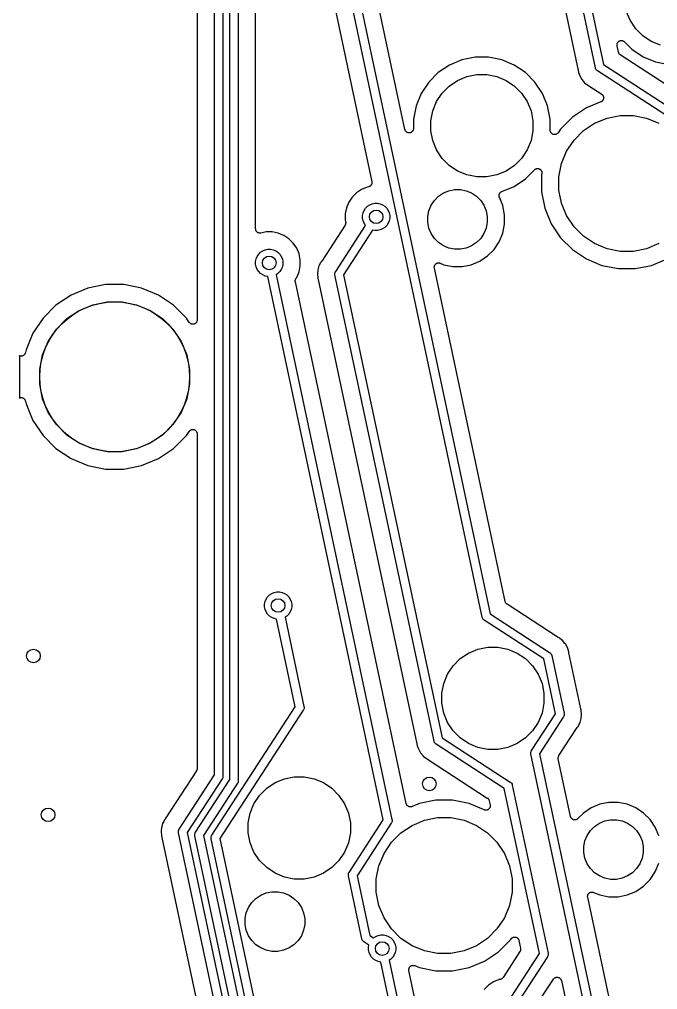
# Model space of a CAD drawing. Extents: x 59 to 2996, y -153 to 1402.
# Drawn here: x 636.23 to 654.97, y 663.05 to 691.53 of the extents above; entities that cross this region are included whole.
import ezdxf

# ---------------------------------------------------------------- set-up
doc = ezdxf.new("R2010")
doc.units = 0
doc.layers.get('0').update_dxf_attribs({"linetype": 'CONTINUOUS'})
doc.layers.add('BLACK', color=7, linetype='CONTINUOUS')

msp = doc.modelspace()

# ---------------------------------------------------------------- linework, layer by layer
at = {"color": 2, "linetype": 'Continuous'}
msp.add_circle((639.029, 681.033), 2.2, dxfattribs=at)
at = {"layer": 'BLACK', "linetype": 'Continuous'}
for points in [[(653.649, 658.651), (651.245, 669.963), (651.243, 669.969), (651.242, 669.975), (651.24, 669.993), (651.241, 669.995), (651.242, 670.018), (651.249, 670.041), (651.258, 670.058), (651.258, 670.058), (651.261, 670.063), (651.264, 670.068), (651.964, 671.145), (651.621, 672.758), (649.876, 673.891), (649.87, 673.894), (649.865, 673.898), (649.865, 673.898), (649.857, 673.904), (649.851, 673.909), (649.835, 673.928), (649.823, 673.95), (649.818, 673.967), (649.818, 673.967), (649.816, 673.973), (649.815, 673.979), (644.522, 698.883)], [(644.766, 698.936), (650.05, 674.076), (651.796, 672.942), (651.801, 672.94), (651.806, 672.936), (651.806, 672.936), (651.82, 672.924), (651.836, 672.905), (651.848, 672.884), (651.849, 672.88), (651.853, 672.867), (651.856, 672.86), (651.856, 672.854), (652.218, 671.152), (652.22, 671.147), (652.22, 671.14), (652.22, 671.14), (652.222, 671.124), (652.223, 671.122), (652.22, 671.098), (652.214, 671.074), (652.205, 671.058), (652.205, 671.058), (652.202, 671.052), (652.198, 671.047), (651.499, 669.97), (653.903, 658.658)], [(650.823, 698.557), (652.635, 690.029), (652.636, 690.027), (652.636, 690.022), (652.637, 690.016), (652.64, 689.991), (652.648, 689.968), (652.648, 689.967), (652.678, 689.873), (652.738, 689.763), (652.819, 689.668), (652.916, 689.59), (652.938, 689.579), (652.94, 689.578), (652.944, 689.575), (652.949, 689.573), (653.324, 689.329), (653.325, 689.328), (653.326, 689.328), (653.326, 689.327), (653.335, 689.32), (653.344, 689.312), (653.345, 689.312), (653.345, 689.312), (653.353, 689.302), (653.36, 689.293), (653.36, 689.293), (653.361, 689.292), (653.366, 689.282), (653.372, 689.271), (653.372, 689.271), (653.372, 689.27), (653.376, 689.259), (653.379, 689.248), (653.379, 689.247), (653.379, 689.247), (653.38, 689.235), (653.382, 689.223), (653.382, 689.222), (653.382, 689.222), (653.38, 689.21), (653.379, 689.198), (653.379, 689.198), (653.379, 689.197), (653.376, 689.186), (653.372, 689.175), (653.372, 689.174), (653.372, 689.174), (653.366, 689.163), (653.361, 689.153), (653.36, 689.152), (653.36, 689.152), (653.352, 689.143), (653.345, 689.133), (653.345, 689.133), (653.344, 689.133), (653.335, 689.125), (653.326, 689.118), (653.325, 689.117), (653.325, 689.117), (653.315, 689.111), (653.304, 689.106), (653.304, 689.105), (653.303, 689.105), (652.876, 688.928), (652.466, 688.655), (652.118, 688.306), (652.047, 688.2), (652.046, 688.199), (652.046, 688.199), (652.046, 688.199), (652.046, 688.199), (652.038, 688.189), (652.03, 688.18), (652.03, 688.18), (652.03, 688.18), (652.021, 688.172), (652.011, 688.164), (652.011, 688.164), (652.011, 688.164), (652, 688.159), (651.989, 688.153), (651.989, 688.153), (651.989, 688.153), (651.977, 688.149), (651.965, 688.146), (651.965, 688.146), (651.965, 688.146), (651.953, 688.145), (651.941, 688.144), (651.94, 688.144), (651.94, 688.144), (651.928, 688.145), (651.916, 688.146), (651.916, 688.146), (651.916, 688.146), (651.904, 688.15), (651.892, 688.154), (651.892, 688.154), (651.892, 688.154), (651.881, 688.159), (651.871, 688.165), (651.87, 688.165), (651.87, 688.165), (651.861, 688.173), (651.851, 688.181), (651.851, 688.181), (651.851, 688.181), (651.844, 688.191), (651.836, 688.2), (651.836, 688.2), (651.836, 688.201), (651.83, 688.211), (651.824, 688.222), (651.824, 688.222), (651.824, 688.222), (651.82, 688.234), (651.817, 688.246), (651.817, 688.246), (651.817, 688.246), (651.816, 688.259), (651.815, 688.271), (651.815, 688.601), (651.737, 688.989), (651.586, 689.355), (651.366, 689.684), (651.087, 689.963), (650.758, 690.183), (650.392, 690.334), (650.004, 690.412), (649.609, 690.412), (649.221, 690.334), (648.855, 690.183), (648.526, 689.963), (648.247, 689.684), (648.027, 689.355), (647.876, 688.989), (647.799, 688.601), (647.799, 688.321), (647.799, 688.319), (647.797, 688.308), (647.796, 688.296), (647.796, 688.295), (647.796, 688.295), (647.792, 688.284), (647.789, 688.273), (647.789, 688.272), (647.788, 688.271), (647.783, 688.261), (647.777, 688.251), (647.777, 688.25), (647.776, 688.249), (647.769, 688.24), (647.762, 688.231), (647.761, 688.231), (647.76, 688.23), (647.751, 688.223), (647.743, 688.216), (647.742, 688.215), (647.741, 688.215), (647.731, 688.209), (647.721, 688.204), (647.72, 688.204), (647.719, 688.203), (647.708, 688.2), (647.697, 688.197), (647.696, 688.196), (647.695, 688.196), (647.684, 688.195), (647.672, 688.194), (647.672, 688.194), (647.671, 688.194), (647.659, 688.195), (647.648, 688.196), (647.647, 688.196), (647.646, 688.197), (647.635, 688.2), (647.624, 688.203), (647.623, 688.204), (647.622, 688.204), (647.612, 688.209), (647.602, 688.215), (647.601, 688.215), (647.601, 688.216), (647.592, 688.223), (647.583, 688.23), (647.582, 688.231), (647.581, 688.231), (647.574, 688.24), (647.567, 688.249), (647.566, 688.25), (647.566, 688.251), (647.56, 688.261), (647.555, 688.271), (647.555, 688.272), (647.554, 688.273), (647.551, 688.284), (647.547, 688.295), (645.353, 698.616)], [(655.987, 688.205), (653.199, 690.016), (653.194, 690.018), (653.189, 690.022), (653.189, 690.022), (653.181, 690.028), (653.175, 690.034), (653.159, 690.053), (653.147, 690.074), (653.141, 690.092), (653.141, 690.092), (653.139, 690.098), (653.139, 690.104), (651.313, 698.693)], [(651.567, 698.701), (653.374, 690.2), (656.161, 688.39)], [(644.116, 698.35), (646.579, 686.762), (646.579, 686.761), (646.579, 686.76), (646.579, 686.76), (646.58, 686.748), (646.581, 686.736), (646.581, 686.736), (646.581, 686.735), (646.58, 686.723), (646.579, 686.711), (646.579, 686.711), (646.579, 686.711), (646.575, 686.699), (646.572, 686.688), (646.572, 686.687), (646.572, 686.687), (646.566, 686.676), (646.56, 686.666), (646.56, 686.665), (646.56, 686.665), (646.552, 686.656), (646.545, 686.647), (646.544, 686.646), (646.544, 686.646), (646.535, 686.638), (646.525, 686.631), (646.525, 686.631), (646.525, 686.63), (646.514, 686.625), (646.504, 686.619), (646.503, 686.619), (646.503, 686.619), (646.491, 686.615), (646.48, 686.612), (646.48, 686.612), (646.479, 686.611), (646.439, 686.603), (646.274, 686.535), (646.125, 686.436), (645.999, 686.309), (645.899, 686.16), (645.831, 685.995), (645.796, 685.82), (645.796, 685.641), (645.808, 685.579), (645.809, 685.578), (645.809, 685.567), (645.811, 685.556), (645.811, 685.554), (645.811, 685.553), (645.809, 685.542), (645.808, 685.531), (645.808, 685.53), (645.808, 685.528), (645.805, 685.518), (645.802, 685.507), (645.801, 685.506), (645.8, 685.505), (645.795, 685.495), (645.79, 685.485), (645.106, 684.431), (645.105, 684.43), (645.101, 684.426), (645.098, 684.421), (645.083, 684.402), (645.071, 684.38), (645.071, 684.379), (645.071, 684.379), (645.071, 684.379), (645.071, 684.379), (645.035, 684.309), (645.035, 684.309), (645.025, 684.291), (645.003, 684.214), (645.003, 684.214), (644.991, 684.171), (644.98, 684.047), (644.991, 683.948), (644.991, 683.948), (644.994, 683.923), (645.002, 683.899), (645.002, 683.897), (645.003, 683.892), (645.005, 683.887), (647.9, 670.266), (647.9, 670.265), (647.901, 670.259), (647.902, 670.254), (647.905, 670.229), (647.912, 670.206), (647.912, 670.205), (647.942, 670.111), (648.002, 670.001), (648.079, 669.911), (648.083, 669.906), (648.088, 669.902), (648.088, 669.902), (648.18, 669.828), (648.202, 669.817), (648.204, 669.816), (648.208, 669.813), (648.213, 669.81), (649.967, 668.671), (649.968, 668.671), (649.968, 668.671), (649.968, 668.671), (649.969, 668.67), (649.978, 668.663), (649.987, 668.655), (649.987, 668.655), (649.988, 668.655), (649.995, 668.645), (650.003, 668.636), (650.003, 668.636), (650.004, 668.635), (650.009, 668.625), (650.015, 668.615), (650.015, 668.614), (650.015, 668.614), (650.019, 668.602), (650.022, 668.591), (650.049, 668.466), (650.049, 668.464), (650.049, 668.464), (650.05, 668.463), (650.051, 668.451), (650.052, 668.44), (650.052, 668.439), (650.052, 668.438), (650.051, 668.427), (650.049, 668.415), (650.049, 668.414), (650.049, 668.414), (650.046, 668.402), (650.042, 668.391), (650.042, 668.391), (650.042, 668.39), (650.036, 668.38), (650.031, 668.369), (650.03, 668.369), (650.03, 668.368), (650.022, 668.359), (650.015, 668.35), (650.014, 668.35), (650.014, 668.349), (650.005, 668.342), (649.996, 668.334), (649.995, 668.334), (649.995, 668.334), (649.984, 668.328), (649.974, 668.322), (649.973, 668.322), (649.973, 668.322), (649.962, 668.319), (649.95, 668.315), (649.95, 668.315), (649.949, 668.315), (649.937, 668.314), (649.926, 668.313), (649.925, 668.313), (649.925, 668.313), (649.913, 668.314), (649.901, 668.315), (649.9, 668.315), (649.9, 668.315), (649.889, 668.318), (649.877, 668.322), (649.877, 668.322), (649.876, 668.322), (649.431, 668.507), (648.948, 668.603), (648.455, 668.603), (647.972, 668.507), (647.759, 668.418), (647.757, 668.418), (647.746, 668.415), (647.736, 668.411), (647.734, 668.411), (647.733, 668.411), (647.722, 668.41), (647.711, 668.409), (647.71, 668.409), (647.709, 668.409), (647.697, 668.41), (647.686, 668.411), (647.685, 668.411), (647.684, 668.411), (647.673, 668.415), (647.663, 668.418), (647.661, 668.419), (647.66, 668.419), (647.65, 668.424), (647.641, 668.429), (647.64, 668.43), (647.639, 668.431), (647.63, 668.438), (647.621, 668.445), (647.62, 668.446), (647.62, 668.447), (647.613, 668.455), (647.605, 668.464), (647.605, 668.465), (647.604, 668.466), (647.599, 668.476), (647.593, 668.486), (647.593, 668.487), (647.592, 668.488), (647.589, 668.499), (647.586, 668.509), (644.332, 683.82), (644.331, 683.821), (644.331, 683.822), (644.331, 683.822), (644.33, 683.834), (644.329, 683.846), (644.329, 683.846), (644.329, 683.846), (644.33, 683.859), (644.331, 683.871), (644.331, 683.871), (644.331, 683.871), (644.335, 683.883), (644.338, 683.894), (644.339, 683.895), (644.339, 683.895), (644.344, 683.906), (644.35, 683.916), (644.35, 683.916), (644.35, 683.917), (644.371, 683.947), (644.439, 684.112), (644.474, 684.288), (644.474, 684.467), (644.439, 684.642), (644.371, 684.807), (644.271, 684.956), (644.145, 685.083), (643.996, 685.182), (643.831, 685.25), (643.655, 685.285), (643.477, 685.285), (643.317, 685.254), (643.316, 685.253), (643.316, 685.253), (643.316, 685.253), (643.315, 685.253), (643.303, 685.252), (643.291, 685.251), (643.291, 685.251), (643.291, 685.251), (643.279, 685.252), (643.267, 685.254), (643.266, 685.254), (643.266, 685.254), (643.255, 685.257), (643.243, 685.261), (643.243, 685.261), (643.242, 685.261), (643.232, 685.267), (643.221, 685.273), (643.221, 685.273), (643.221, 685.273), (643.211, 685.281), (643.202, 685.289), (643.202, 685.289), (643.202, 685.289), (643.194, 685.299), (643.187, 685.308), (643.186, 685.308), (643.186, 685.308), (643.181, 685.319), (643.175, 685.33), (643.175, 685.33), (643.175, 685.33), (643.171, 685.342), (643.168, 685.353), (643.168, 685.354), (643.168, 685.354), (643.167, 685.366), (643.165, 685.378), (643.165, 695.071)], [(644.503, 652.883), (641.383, 667.562), (641.381, 667.568), (641.38, 667.576), (641.378, 667.593), (641.378, 667.595), (641.38, 667.617), (641.387, 667.641), (641.395, 667.657), (641.395, 667.657), (641.398, 667.663), (641.402, 667.668), (642.407, 669.216), (642.407, 695.056)], [(642.657, 695.102), (642.657, 669.186), (642.658, 669.18), (642.657, 669.173), (642.657, 669.172), (642.657, 669.167), (642.656, 669.156), (642.656, 669.155), (642.656, 669.154), (642.652, 669.143), (642.649, 669.132), (642.649, 669.131), (642.648, 669.131), (642.643, 669.12), (642.641, 669.116), (642.64, 669.115), (642.637, 669.109), (642.633, 669.105), (641.637, 667.57), (644.745, 652.947)], [(642.207, 694.327), (642.207, 669.319), (642.208, 669.314), (642.207, 669.307), (642.207, 669.306), (642.207, 669.301), (642.206, 669.289), (642.206, 669.288), (642.206, 669.287), (642.202, 669.276), (642.199, 669.265), (642.199, 669.265), (642.198, 669.264), (642.193, 669.254), (642.191, 669.249), (642.19, 669.248), (642.187, 669.242), (642.183, 669.238), (641.158, 667.658), (644.207, 653.31)], [(641.449, 694.019), (641.449, 682.704), (641.449, 682.702), (641.449, 682.702), (641.449, 682.702), (641.449, 682.702), (641.448, 682.69), (641.447, 682.678), (641.447, 682.677), (641.447, 682.677), (641.443, 682.666), (641.439, 682.654), (641.439, 682.654), (641.439, 682.654), (641.433, 682.643), (641.427, 682.632), (641.427, 682.632), (641.427, 682.632), (641.419, 682.623), (641.411, 682.613), (641.411, 682.613), (641.411, 682.613), (641.402, 682.605), (641.392, 682.598), (641.392, 682.597), (641.392, 682.597), (641.381, 682.592), (641.37, 682.586), (641.37, 682.586), (641.37, 682.586), (641.359, 682.583), (641.346, 682.579), (641.346, 682.579), (641.346, 682.579), (641.334, 682.578), (641.322, 682.577), (641.322, 682.577), (641.321, 682.577), (641.309, 682.578), (641.297, 682.579), (641.297, 682.579), (641.297, 682.579), (641.285, 682.583), (641.273, 682.586), (641.273, 682.587), (641.273, 682.587), (641.262, 682.592), (641.252, 682.598), (641.251, 682.598), (641.251, 682.598), (641.242, 682.606), (641.232, 682.614), (641.232, 682.614), (641.232, 682.614), (641.224, 682.624), (641.217, 682.633), (641.132, 682.76), (640.755, 683.137), (640.311, 683.433), (639.819, 683.637), (639.295, 683.741), (638.762, 683.741), (638.239, 683.637), (637.746, 683.433), (637.303, 683.137), (636.925, 682.76), (636.629, 682.316), (636.425, 681.823), (636.409, 681.744), (636.409, 681.743), (636.409, 681.743), (636.409, 681.743), (636.409, 681.743), (636.405, 681.731), (636.401, 681.719), (636.401, 681.719), (636.401, 681.719), (636.395, 681.708), (636.389, 681.697), (636.389, 681.697), (636.389, 681.697), (636.381, 681.687), (636.373, 681.678), (636.373, 681.678), (636.373, 681.678), (636.363, 681.67), (636.354, 681.663), (636.354, 681.663), (636.354, 681.663), (636.342, 681.657), (636.332, 681.651), (636.332, 681.651), (636.332, 681.651), (636.32, 681.648), (636.308, 681.644), (636.308, 681.644), (636.308, 681.644), (636.296, 681.643), (636.284, 681.642), (636.284, 681.642), (636.284, 681.642), (636.271, 681.643), (636.259, 681.645), (636.259, 681.645), (636.259, 681.645), (636.247, 681.648), (636.235, 681.652), (636.235, 681.652), (636.235, 681.652), (636.231, 681.655), (636.231, 680.412), (636.237, 680.415), (636.237, 680.415), (636.237, 680.415), (636.249, 680.419), (636.261, 680.422), (636.261, 680.422), (636.261, 680.422), (636.272, 680.423), (636.285, 680.424), (636.285, 680.424), (636.285, 680.424), (636.297, 680.423), (636.31, 680.422), (636.31, 680.422), (636.31, 680.422), (636.321, 680.418), (636.334, 680.414), (636.334, 680.414), (636.334, 680.414), (636.345, 680.409), (636.355, 680.403), (636.355, 680.403), (636.356, 680.403), (636.365, 680.395), (636.375, 680.387), (636.375, 680.387), (636.375, 680.387), (636.383, 680.377), (636.39, 680.368), (636.39, 680.368), (636.39, 680.368), (636.396, 680.356), (636.402, 680.346), (636.402, 680.346), (636.402, 680.346), (636.405, 680.334), (636.409, 680.322), (636.425, 680.243), (636.629, 679.75), (636.925, 679.307), (637.303, 678.93), (637.746, 678.633), (638.239, 678.429), (638.762, 678.325), (639.295, 678.325), (639.819, 678.429), (640.311, 678.633), (640.755, 678.93), (641.132, 679.307), (641.217, 679.433), (641.218, 679.434), (641.218, 679.434), (641.218, 679.434), (641.218, 679.435), (641.226, 679.444), (641.233, 679.453), (641.234, 679.454), (641.234, 679.454), (641.243, 679.461), (641.253, 679.469), (641.253, 679.469), (641.253, 679.469), (641.264, 679.475), (641.275, 679.48), (641.275, 679.481), (641.275, 679.481), (641.287, 679.484), (641.299, 679.487), (641.299, 679.487), (641.299, 679.488), (641.311, 679.489), (641.323, 679.49), (641.323, 679.49), (641.324, 679.49), (641.336, 679.488), (641.348, 679.487), (641.348, 679.487), (641.348, 679.487), (641.36, 679.484), (641.372, 679.48), (641.372, 679.48), (641.372, 679.48), (641.382, 679.474), (641.393, 679.468), (641.394, 679.468), (641.394, 679.468), (641.403, 679.46), (641.412, 679.452), (641.413, 679.452), (641.413, 679.452), (641.42, 679.443), (641.428, 679.433), (641.428, 679.433), (641.428, 679.433), (641.434, 679.422), (641.44, 679.411), (641.44, 679.411), (641.44, 679.411), (641.443, 679.399), (641.447, 679.387), (641.447, 679.387), (641.447, 679.387), (641.448, 679.375), (641.449, 679.363), (641.449, 669.537), (641.449, 669.535), (641.448, 669.524), (641.447, 669.514), (641.447, 669.512), (641.447, 669.511), (641.443, 669.5), (641.44, 669.49), (641.44, 669.488), (641.439, 669.487), (641.434, 669.477), (641.429, 669.468), (640.514, 668.059), (640.513, 668.058), (640.51, 668.054), (640.507, 668.049), (640.491, 668.03), (640.466, 667.98), (640.466, 667.98), (640.434, 667.919), (640.399, 667.799), (640.392, 667.713), (640.392, 667.713), (640.389, 667.675), (640.4, 667.576), (640.4, 667.576), (640.402, 667.551), (640.41, 667.527), (640.411, 667.525), (640.412, 667.52), (640.413, 667.515), (643.475, 653.11)], [(643.965, 653.246), (640.904, 667.651), (640.902, 667.657), (640.901, 667.664), (640.899, 667.681), (640.899, 667.684), (640.901, 667.706), (640.908, 667.73), (640.916, 667.746), (640.916, 667.746), (640.919, 667.751), (640.923, 667.756), (641.957, 669.349), (641.957, 694.282)], [(655.052, 690.766), (654.779, 690.879), (654.533, 691.043), (654.325, 691.252), (654.16, 691.498), (654.047, 691.771), (653.99, 692.061), (653.99, 692.356), (654.047, 692.646), (654.16, 692.919), (654.325, 693.165), (654.533, 693.373), (654.779, 693.538), (655.052, 693.651)], [(656.412, 688.833), (653.871, 690.483), (653.871, 690.483), (653.871, 690.483), (653.871, 690.483), (653.87, 690.484), (653.861, 690.492), (653.851, 690.499), (653.851, 690.499), (653.85, 690.5), (653.843, 690.509), (653.836, 690.518), (653.835, 690.518), (653.835, 690.519), (653.829, 690.529), (653.824, 690.54), (653.823, 690.54), (653.823, 690.541), (653.82, 690.552), (653.816, 690.563), (653.776, 690.752), (653.776, 690.754), (653.776, 690.754), (653.775, 690.755), (653.774, 690.767), (653.773, 690.778), (653.773, 690.779), (653.773, 690.78), (653.774, 690.791), (653.776, 690.803), (653.776, 690.804), (653.776, 690.804), (653.779, 690.816), (653.783, 690.827), (653.783, 690.827), (653.783, 690.828), (653.789, 690.838), (653.794, 690.849), (653.795, 690.849), (653.795, 690.85), (653.803, 690.859), (653.81, 690.868), (653.811, 690.868), (653.811, 690.869), (653.82, 690.876), (653.829, 690.884), (653.83, 690.884), (653.83, 690.885), (653.841, 690.89), (653.851, 690.896), (653.852, 690.896), (653.852, 690.896), (653.863, 690.899), (653.875, 690.903), (653.875, 690.903), (653.876, 690.903), (653.888, 690.904), (653.899, 690.905), (653.9, 690.905), (653.901, 690.905), (653.912, 690.904), (653.924, 690.903), (653.925, 690.903), (653.925, 690.903), (653.936, 690.9), (653.948, 690.896), (653.948, 690.896), (653.949, 690.896), (653.959, 690.89), (653.97, 690.885), (653.97, 690.884), (653.971, 690.884), (653.98, 690.877), (653.989, 690.869), (653.989, 690.869), (653.99, 690.868), (654.21, 690.649), (654.539, 690.429), (654.904, 690.277), (655.292, 690.2)], [(655.006, 684.944), (654.643, 684.794), (654.258, 684.717), (653.865, 684.717), (653.48, 684.794), (653.117, 684.944), (652.79, 685.162), (652.513, 685.44), (652.294, 685.767), (652.144, 686.13), (652.067, 686.515), (652.067, 686.908), (652.144, 687.293), (652.294, 687.656), (652.513, 687.982), (652.79, 688.26), (653.117, 688.478), (653.48, 688.629), (653.865, 688.705), (654.258, 688.705), (654.643, 688.629), (655.006, 688.478)], [(655, 667.56), (654.896, 667.812), (654.745, 668.039), (654.552, 668.231), (654.325, 668.383), (654.074, 668.487), (653.807, 668.54), (653.534, 668.54), (653.267, 668.487), (653.015, 668.383), (652.789, 668.231), (652.624, 668.066), (652.622, 668.065), (652.614, 668.058), (652.605, 668.051), (652.604, 668.05), (652.603, 668.049), (652.593, 668.044), (652.583, 668.039), (652.582, 668.039), (652.581, 668.038), (652.57, 668.035), (652.559, 668.032), (652.558, 668.031), (652.557, 668.031), (652.546, 668.03), (652.535, 668.029), (652.534, 668.029), (652.532, 668.029), (652.521, 668.03), (652.51, 668.031), (652.509, 668.031), (652.508, 668.032), (652.497, 668.035), (652.486, 668.038), (652.485, 668.039), (652.484, 668.039), (652.474, 668.044), (652.464, 668.05), (652.463, 668.05), (652.462, 668.051), (652.454, 668.058), (652.445, 668.065), (652.444, 668.066), (652.443, 668.067), (652.436, 668.076), (652.429, 668.084), (652.428, 668.085), (652.428, 668.086), (652.423, 668.096), (652.417, 668.106), (652.417, 668.107), (652.416, 668.108), (652.413, 668.119), (652.41, 668.13), (652.051, 669.819), (652.05, 669.819), (652.05, 669.819), (652.05, 669.819), (652.05, 669.82), (652.049, 669.832), (652.048, 669.844), (652.048, 669.844), (652.048, 669.845), (652.049, 669.857), (652.05, 669.868), (652.05, 669.869), (652.05, 669.87), (652.054, 669.881), (652.057, 669.892), (652.057, 669.893), (652.057, 669.893), (652.063, 669.904), (652.068, 669.914), (652.607, 670.744), (652.608, 670.746), (652.612, 670.75), (652.615, 670.755), (652.63, 670.774), (652.642, 670.796), (652.642, 670.796), (652.688, 670.885), (652.722, 671.005), (652.733, 671.129), (652.732, 671.133), (652.722, 671.228), (652.722, 671.228), (652.719, 671.253), (652.712, 671.277), (652.711, 671.278), (652.71, 671.283), (652.708, 671.289), (652.36, 672.929), (652.359, 672.931), (652.359, 672.936), (652.358, 672.942), (652.355, 672.966), (652.317, 673.085), (652.257, 673.194), (652.245, 673.208), (652.245, 673.208), (652.176, 673.29), (652.099, 673.352), (652.099, 673.352), (652.079, 673.368), (652.057, 673.379), (652.055, 673.38), (652.051, 673.383), (652.046, 673.385), (650.547, 674.359), (650.547, 674.359), (650.547, 674.359), (650.547, 674.359), (650.546, 674.36), (650.537, 674.367), (650.528, 674.374), (650.527, 674.375), (650.527, 674.375), (650.519, 674.384), (650.512, 674.393), (650.511, 674.394), (650.511, 674.395), (650.505, 674.405), (650.5, 674.415), (650.5, 674.416), (650.499, 674.416), (650.496, 674.428), (650.492, 674.439), (648.412, 684.224), (648.412, 684.226), (648.412, 684.227), (648.412, 684.227), (648.411, 684.239), (648.41, 684.251), (648.41, 684.251), (648.41, 684.252), (648.411, 684.264), (648.412, 684.275), (648.412, 684.276), (648.412, 684.277), (648.416, 684.288), (648.419, 684.299), (648.419, 684.3), (648.42, 684.3), (648.425, 684.311), (648.431, 684.321), (648.431, 684.322), (648.431, 684.322), (648.439, 684.331), (648.447, 684.34), (648.447, 684.341), (648.447, 684.341), (648.457, 684.349), (648.466, 684.356), (648.466, 684.356), (648.467, 684.357), (648.477, 684.362), (648.487, 684.368), (648.488, 684.368), (648.488, 684.368), (648.5, 684.372), (648.511, 684.375), (648.512, 684.375), (648.512, 684.375), (648.524, 684.377), (648.536, 684.378), (648.536, 684.378), (648.537, 684.378), (648.549, 684.377), (648.56, 684.376), (648.561, 684.375), (648.562, 684.375), (648.573, 684.372), (648.584, 684.369), (648.585, 684.368), (648.585, 684.368), (648.689, 684.325), (648.956, 684.272), (649.229, 684.272), (649.496, 684.325), (649.747, 684.429), (649.974, 684.581), (650.167, 684.773), (650.318, 685), (650.422, 685.252), (650.475, 685.519), (650.475, 685.791), (650.422, 686.058), (650.32, 686.305), (650.32, 686.306), (650.32, 686.306), (650.32, 686.306), (650.319, 686.307), (650.316, 686.319), (650.313, 686.33), (650.313, 686.33), (650.312, 686.331), (650.311, 686.343), (650.31, 686.355), (650.31, 686.355), (650.31, 686.356), (650.312, 686.367), (650.313, 686.379), (650.313, 686.38), (650.313, 686.38), (650.317, 686.391), (650.32, 686.403), (650.32, 686.403), (650.32, 686.404), (650.326, 686.414), (650.332, 686.425), (650.332, 686.425), (650.332, 686.426), (650.34, 686.435), (650.348, 686.444), (650.348, 686.444), (650.348, 686.445), (650.357, 686.452), (650.367, 686.46), (650.367, 686.46), (650.368, 686.46), (650.378, 686.466), (650.389, 686.471), (650.758, 686.624), (651.087, 686.844), (651.353, 687.11), (651.354, 687.111), (651.354, 687.111), (651.354, 687.111), (651.354, 687.111), (651.364, 687.119), (651.373, 687.126), (651.373, 687.127), (651.373, 687.127), (651.384, 687.132), (651.395, 687.138), (651.395, 687.138), (651.395, 687.138), (651.407, 687.141), (651.419, 687.145), (651.419, 687.145), (651.419, 687.145), (651.431, 687.146), (651.443, 687.147), (651.444, 687.147), (651.444, 687.147), (651.456, 687.146), (651.468, 687.145), (651.468, 687.144), (651.468, 687.144), (651.48, 687.141), (651.492, 687.137), (651.492, 687.137), (651.492, 687.137), (651.503, 687.131), (651.514, 687.125), (651.514, 687.125), (651.514, 687.125), (651.523, 687.117), (651.533, 687.11), (651.533, 687.109), (651.533, 687.109), (651.541, 687.1), (651.548, 687.09), (651.548, 687.09), (651.548, 687.09), (651.554, 687.079), (651.56, 687.068), (651.56, 687.068), (651.56, 687.068), (651.563, 687.057), (651.567, 687.045), (651.567, 687.045), (651.567, 687.044), (651.568, 687.032), (651.569, 687.02), (651.569, 687.02), (651.569, 687.02), (651.568, 687.008), (651.567, 686.995), (651.559, 686.958), (651.559, 686.465), (651.656, 685.981), (651.844, 685.526), (652.118, 685.116), (652.466, 684.768), (652.876, 684.494), (653.332, 684.305), (653.815, 684.209), (654.308, 684.209), (654.791, 684.305), (655.246, 684.494)], [(650.682, 662.855), (651.495, 664.108), (650.465, 668.954), (648.464, 670.253), (648.458, 670.256), (648.453, 670.26), (648.453, 670.26), (648.445, 670.267), (648.439, 670.272), (648.423, 670.29), (648.411, 670.312), (648.406, 670.33), (648.406, 670.33), (648.404, 670.335), (648.403, 670.342), (645.495, 684.023), (645.493, 684.029), (645.493, 684.035), (645.491, 684.054), (645.493, 684.078), (645.493, 684.081), (645.499, 684.102), (645.508, 684.118), (645.508, 684.118), (645.511, 684.124), (645.515, 684.128), (646.391, 685.478), (646.349, 685.541), (646.319, 685.614), (646.304, 685.691), (646.304, 685.77), (646.319, 685.847), (646.349, 685.92), (646.393, 685.985), (646.449, 686.041), (646.515, 686.085), (646.587, 686.115), (646.665, 686.13), (646.743, 686.13), (646.821, 686.115), (646.893, 686.085), (646.959, 686.041), (647.015, 685.985), (647.058, 685.92), (647.089, 685.847), (647.104, 685.77), (647.104, 685.691), (647.089, 685.614), (647.058, 685.541), (647.015, 685.475), (646.959, 685.42), (646.893, 685.376), (646.821, 685.346), (646.743, 685.33), (646.665, 685.33), (646.601, 685.343), (645.749, 684.031), (648.638, 670.438), (650.639, 669.139), (650.645, 669.136), (650.649, 669.132), (650.649, 669.132), (650.664, 669.121), (650.678, 669.104), (650.68, 669.102), (650.692, 669.08), (650.697, 669.063), (650.697, 669.063), (650.699, 669.057), (650.7, 669.051), (651.749, 664.115), (651.751, 664.109), (651.751, 664.103), (651.751, 664.103), (651.753, 664.085), (651.753, 664.085), (651.751, 664.06), (651.744, 664.036), (651.736, 664.02), (651.736, 664.02), (651.733, 664.014), (651.729, 664.01), (650.892, 662.72)], [(649.633, 650.704), (646.838, 663.854), (646.764, 663.869), (646.691, 663.899), (646.626, 663.943), (646.57, 663.998), (646.526, 664.064), (646.496, 664.137), (646.481, 664.214), (646.481, 664.293), (646.493, 664.356), (646.343, 664.453), (646.338, 664.456), (646.333, 664.46), (646.333, 664.46), (646.319, 664.471), (646.318, 664.472), (646.303, 664.49), (646.291, 664.512), (646.285, 664.529), (646.285, 664.529), (646.283, 664.535), (646.283, 664.541), (645.891, 666.384), (645.889, 666.389), (645.888, 666.398), (645.887, 666.414), (645.887, 666.415), (645.889, 666.438), (645.895, 666.462), (645.904, 666.478), (645.904, 666.478), (645.907, 666.484), (645.911, 666.489), (646.913, 668.031), (643.523, 683.978), (643.449, 683.993), (643.377, 684.023), (643.311, 684.067), (643.255, 684.122), (643.212, 684.188), (643.181, 684.261), (643.166, 684.338), (643.166, 684.417), (643.181, 684.494), (643.212, 684.567), (643.255, 684.632), (643.311, 684.688), (643.377, 684.732), (643.449, 684.762), (643.527, 684.777), (643.605, 684.777), (643.683, 684.762), (643.755, 684.732), (643.821, 684.688), (643.877, 684.632), (643.92, 684.567), (643.951, 684.494), (643.966, 684.417), (643.966, 684.338), (643.951, 684.261), (643.92, 684.188), (643.877, 684.122), (643.821, 684.067), (643.767, 684.031), (647.167, 668.039), (647.168, 668.033), (647.169, 668.027), (647.169, 668.027), (647.171, 668.009), (647.171, 668.008), (647.169, 667.984), (647.162, 667.96), (647.154, 667.944), (647.154, 667.944), (647.151, 667.938), (647.147, 667.934), (646.145, 666.391), (646.518, 664.638), (646.629, 664.566), (646.691, 664.608), (646.764, 664.638), (646.841, 664.653), (646.92, 664.653), (646.997, 664.638), (647.07, 664.608), (647.136, 664.564), (647.191, 664.508), (647.235, 664.443), (647.265, 664.37), (647.281, 664.293), (647.281, 664.214), (647.265, 664.137), (647.235, 664.064), (647.191, 663.998), (647.136, 663.943), (647.082, 663.907), (649.887, 650.711)], [(646.162, 647.239), (641.861, 667.474), (641.86, 667.479), (641.859, 667.486), (641.857, 667.504), (641.857, 667.507), (641.859, 667.528), (641.866, 667.552), (641.874, 667.569), (641.874, 667.569), (641.877, 667.574), (641.881, 667.579), (644.33, 671.35), (643.783, 673.923), (643.709, 673.937), (643.637, 673.967), (643.571, 674.011), (643.515, 674.067), (643.472, 674.132), (643.441, 674.205), (643.426, 674.282), (643.426, 674.361), (643.441, 674.439), (643.472, 674.511), (643.515, 674.577), (643.571, 674.633), (643.637, 674.676), (643.709, 674.706), (643.787, 674.722), (643.866, 674.722), (643.943, 674.706), (644.016, 674.676), (644.081, 674.633), (644.137, 674.577), (644.181, 674.511), (644.211, 674.439), (644.226, 674.361), (644.226, 674.282), (644.211, 674.205), (644.181, 674.132), (644.137, 674.067), (644.081, 674.011), (644.028, 673.975), (644.584, 671.357), (644.586, 671.351), (644.587, 671.345), (644.587, 671.345), (644.589, 671.328), (644.589, 671.327), (644.587, 671.302), (644.58, 671.279), (644.571, 671.262), (644.571, 671.262), (644.568, 671.257), (644.565, 671.252), (642.115, 667.481), (646.398, 647.336)], [(654.394, 658.794), (652.914, 665.758), (652.913, 665.76), (652.913, 665.76), (652.913, 665.761), (652.912, 665.773), (652.911, 665.785), (652.911, 665.785), (652.911, 665.786), (652.912, 665.797), (652.913, 665.809), (652.913, 665.81), (652.914, 665.81), (652.917, 665.822), (652.92, 665.833), (652.921, 665.833), (652.921, 665.834), (652.927, 665.844), (652.932, 665.855), (652.932, 665.855), (652.933, 665.856), (652.94, 665.865), (652.948, 665.874), (652.948, 665.874), (652.949, 665.875), (652.958, 665.882), (652.967, 665.89), (652.967, 665.89), (652.968, 665.89), (652.978, 665.896), (652.989, 665.902), (652.989, 665.902), (652.99, 665.902), (653.001, 665.905), (653.012, 665.909), (653.013, 665.909), (653.013, 665.909), (653.025, 665.91), (653.037, 665.912), (653.038, 665.912), (653.038, 665.912), (653.05, 665.91), (653.062, 665.909), (653.062, 665.909), (653.063, 665.909), (653.074, 665.906), (653.085, 665.902), (653.086, 665.902), (653.086, 665.902), (653.267, 665.827), (653.534, 665.774), (653.807, 665.774), (654.074, 665.827), (654.325, 665.931), (654.552, 666.083), (654.745, 666.275), (654.896, 666.502), (655, 666.754)], [(649.679, 654.132), (647.665, 663.607), (647.665, 663.608), (647.665, 663.609), (647.665, 663.609), (647.664, 663.621), (647.662, 663.633), (647.663, 663.634), (647.663, 663.634), (647.664, 663.646), (647.665, 663.658), (647.665, 663.658), (647.665, 663.659), (647.669, 663.67), (647.672, 663.681), (647.672, 663.682), (647.673, 663.682), (647.678, 663.693), (647.684, 663.703), (647.684, 663.704), (647.684, 663.704), (647.692, 663.713), (647.699, 663.722), (647.7, 663.723), (647.7, 663.723), (647.709, 663.731), (647.718, 663.738), (647.719, 663.739), (647.719, 663.739), (647.73, 663.744), (647.74, 663.75), (647.741, 663.75), (647.741, 663.751), (647.753, 663.754), (647.764, 663.757), (647.765, 663.757), (647.765, 663.758), (647.777, 663.759), (647.789, 663.76), (647.789, 663.76), (647.79, 663.76), (647.801, 663.759), (647.813, 663.758), (647.814, 663.758), (647.814, 663.758), (647.826, 663.754), (647.837, 663.751), (647.838, 663.751), (647.838, 663.75), (647.972, 663.695), (648.455, 663.599), (648.948, 663.599), (649.431, 663.695), (649.886, 663.884), (650.296, 664.157), (650.645, 664.506), (650.664, 664.535), (650.665, 664.536), (650.672, 664.545), (650.68, 664.554), (650.68, 664.555), (650.681, 664.555), (650.69, 664.562), (650.699, 664.57), (650.7, 664.57), (650.7, 664.571), (650.711, 664.576), (650.72, 664.581), (650.722, 664.582), (650.722, 664.582), (650.733, 664.585), (650.744, 664.589), (650.745, 664.589), (650.746, 664.589), (650.758, 664.59), (650.769, 664.591), (650.77, 664.591), (650.771, 664.591), (650.782, 664.59), (650.794, 664.589), (650.795, 664.589), (650.796, 664.589), (650.806, 664.585), (650.817, 664.582), (650.818, 664.582), (650.819, 664.581), (650.829, 664.576), (650.839, 664.571), (650.84, 664.57), (650.841, 664.57), (650.85, 664.562), (650.859, 664.555), (650.859, 664.554), (650.86, 664.554), (650.867, 664.545), (650.874, 664.536), (650.875, 664.535), (650.876, 664.534), (650.881, 664.524), (650.886, 664.514), (650.887, 664.513), (650.887, 664.513), (650.89, 664.502), (650.894, 664.491), (650.943, 664.259), (650.943, 664.259), (650.943, 664.259), (650.943, 664.259), (650.944, 664.257), (650.945, 664.246), (650.946, 664.234), (650.946, 664.233), (650.946, 664.233), (650.945, 664.221), (650.944, 664.209), (650.944, 664.209), (650.944, 664.208), (650.94, 664.197), (650.937, 664.186), (650.937, 664.185), (650.936, 664.184), (650.931, 664.174), (650.925, 664.164), (650.432, 663.404), (650.431, 663.402), (650.431, 663.402), (650.431, 663.402), (650.423, 663.392), (650.415, 663.383), (650.415, 663.383), (650.415, 663.383), (650.405, 663.375), (650.396, 663.367), (650.396, 663.367), (650.396, 663.367), (650.385, 663.361), (650.374, 663.355), (650.374, 663.355), (650.374, 663.355), (650.362, 663.352), (650.35, 663.348), (650.35, 663.348), (650.35, 663.348), (650.314, 663.341), (650.149, 663.273), (650, 663.173), (649.874, 663.047)], [(651.493, 662.713), (651.909, 663.353), (651.91, 663.355), (651.91, 663.355), (651.91, 663.355), (651.91, 663.355), (651.918, 663.364), (651.925, 663.374), (651.925, 663.374), (651.926, 663.374), (651.935, 663.382), (651.944, 663.39), (651.945, 663.39), (651.945, 663.39), (651.956, 663.396), (651.966, 663.401), (651.966, 663.401), (651.967, 663.402), (651.978, 663.405), (651.99, 663.409), (651.99, 663.409), (651.99, 663.409), (652.002, 663.41), (652.014, 663.411), (652.015, 663.411), (652.015, 663.411), (652.027, 663.41), (652.039, 663.409), (652.039, 663.409), (652.04, 663.409), (652.051, 663.406), (652.063, 663.402), (652.063, 663.402), (652.063, 663.402), (652.074, 663.396), (652.085, 663.391), (652.085, 663.39), (652.085, 663.39), (652.095, 663.383), (652.104, 663.375), (652.104, 663.375), (652.105, 663.375), (652.112, 663.365), (652.12, 663.356), (652.12, 663.356), (652.12, 663.356), (652.126, 663.345), (652.132, 663.334), (652.132, 663.334), (652.132, 663.334), (652.136, 663.322), (652.14, 663.311), (653.098, 658.803)]]:
    msp.add_lwpolyline(points, dxfattribs=at)
for points in [[(650.517, 689.733), (650.763, 689.569), (650.972, 689.36), (651.136, 689.114), (651.249, 688.841), (651.307, 688.551), (651.307, 688.256), (651.249, 687.966), (651.136, 687.693), (650.972, 687.447), (650.763, 687.238), (650.517, 687.074), (650.244, 686.961), (649.954, 686.904), (649.659, 686.904), (649.369, 686.961), (649.096, 687.074), (648.85, 687.238), (648.641, 687.447), (648.477, 687.693), (648.364, 687.966), (648.307, 688.256), (648.307, 688.551), (648.364, 688.841), (648.477, 689.114), (648.641, 689.36), (648.85, 689.569), (649.096, 689.733), (649.369, 689.846), (649.659, 689.904), (649.954, 689.904), (650.244, 689.846)], [(649.507, 686.43), (649.65, 686.335), (649.772, 686.213), (649.868, 686.07), (649.934, 685.91), (649.967, 685.741), (649.967, 685.569), (649.934, 685.4), (649.868, 685.241), (649.772, 685.097), (649.65, 684.975), (649.507, 684.88), (649.348, 684.814), (649.179, 684.78), (649.006, 684.78), (648.837, 684.814), (648.678, 684.88), (648.535, 684.975), (648.413, 685.097), (648.317, 685.241), (648.251, 685.4), (648.217, 685.569), (648.217, 685.741), (648.251, 685.91), (648.317, 686.07), (648.413, 686.213), (648.535, 686.335), (648.678, 686.43), (648.837, 686.496), (649.006, 686.53), (649.179, 686.53), (649.348, 686.496)], [(640.071, 682.983), (640.431, 682.742), (640.738, 682.436), (640.978, 682.075), (641.144, 681.675), (641.229, 681.25), (641.229, 680.816), (641.144, 680.391), (640.978, 679.991), (640.738, 679.631), (640.431, 679.324), (640.071, 679.083), (639.67, 678.918), (639.245, 678.833), (638.812, 678.833), (638.387, 678.918), (637.987, 679.083), (637.626, 679.324), (637.32, 679.631), (637.079, 679.991), (636.913, 680.391), (636.829, 680.816), (636.829, 681.25), (636.913, 681.675), (637.079, 682.075), (637.32, 682.436), (637.626, 682.742), (637.987, 682.983), (638.387, 683.149), (638.812, 683.233), (639.245, 683.233), (639.67, 683.149)], [(650.84, 672.927), (651.086, 672.763), (651.295, 672.554), (651.459, 672.308), (651.572, 672.035), (651.63, 671.746), (651.63, 671.45), (651.572, 671.16), (651.459, 670.887), (651.295, 670.642), (651.086, 670.433), (650.84, 670.269), (650.567, 670.156), (650.277, 670.098), (649.982, 670.098), (649.692, 670.156), (649.419, 670.269), (649.173, 670.433), (648.965, 670.642), (648.8, 670.887), (648.687, 671.16), (648.63, 671.45), (648.63, 671.746), (648.687, 672.035), (648.8, 672.308), (648.965, 672.554), (649.173, 672.763), (649.419, 672.927), (649.692, 673.04), (649.982, 673.098), (650.277, 673.098), (650.567, 673.04)], [(645.157, 669.122), (645.403, 668.958), (645.612, 668.749), (645.776, 668.504), (645.889, 668.231), (645.947, 667.941), (645.947, 667.645), (645.889, 667.356), (645.776, 667.083), (645.612, 666.837), (645.403, 666.628), (645.157, 666.464), (644.884, 666.351), (644.594, 666.293), (644.299, 666.293), (644.009, 666.351), (643.736, 666.464), (643.49, 666.628), (643.281, 666.837), (643.117, 667.083), (643.004, 667.356), (642.947, 667.645), (642.947, 667.941), (643.004, 668.231), (643.117, 668.504), (643.281, 668.749), (643.49, 668.958), (643.736, 669.122), (644.009, 669.236), (644.299, 669.293), (644.594, 669.293), (644.884, 669.236)], [(649.646, 667.868), (649.972, 667.65), (650.25, 667.372), (650.468, 667.045), (650.619, 666.682), (650.695, 666.297), (650.695, 665.904), (650.619, 665.519), (650.468, 665.156), (650.25, 664.83), (649.972, 664.552), (649.646, 664.334), (649.283, 664.184), (648.898, 664.107), (648.505, 664.107), (648.12, 664.184), (647.757, 664.334), (647.43, 664.552), (647.153, 664.83), (646.934, 665.156), (646.784, 665.519), (646.707, 665.904), (646.707, 666.297), (646.784, 666.682), (646.934, 667.045), (647.153, 667.372), (647.43, 667.65), (647.757, 667.868), (648.12, 668.018), (648.505, 668.095), (648.898, 668.095), (649.283, 668.018)], [(654.085, 667.932), (654.228, 667.837), (654.35, 667.715), (654.446, 667.571), (654.512, 667.412), (654.545, 667.243), (654.545, 667.071), (654.512, 666.902), (654.446, 666.743), (654.35, 666.599), (654.228, 666.477), (654.085, 666.382), (653.926, 666.316), (653.757, 666.282), (653.584, 666.282), (653.415, 666.316), (653.256, 666.382), (653.113, 666.477), (652.991, 666.599), (652.895, 666.743), (652.829, 666.902), (652.795, 667.071), (652.795, 667.243), (652.829, 667.412), (652.895, 667.571), (652.991, 667.715), (653.113, 667.837), (653.256, 667.932), (653.415, 667.998), (653.584, 668.032), (653.757, 668.032), (653.926, 667.998)], [(644.147, 665.82), (644.29, 665.724), (644.412, 665.602), (644.508, 665.459), (644.574, 665.3), (644.607, 665.131), (644.607, 664.958), (644.574, 664.789), (644.508, 664.63), (644.412, 664.487), (644.29, 664.365), (644.147, 664.269), (643.988, 664.203), (643.819, 664.17), (643.646, 664.17), (643.477, 664.203), (643.318, 664.269), (643.175, 664.365), (643.053, 664.487), (642.957, 664.63), (642.891, 664.789), (642.857, 664.958), (642.857, 665.131), (642.891, 665.3), (642.957, 665.459), (643.053, 665.602), (643.175, 665.724), (643.318, 665.82), (643.477, 665.886), (643.646, 665.92), (643.819, 665.92), (643.988, 665.886)]]:
    msp.add_lwpolyline(points, close=True, dxfattribs=at)
at = {"layer": 'BLACK'}
for centre in [(646.704, 685.73), (643.566, 684.377), (643.826, 674.322), (636.644, 672.84), (648.266, 669.086), (637.073, 668.177), (646.881, 664.253)]:
    msp.add_circle(centre, 0.2, dxfattribs=at)

doc.saveas('drawing.dxf')
